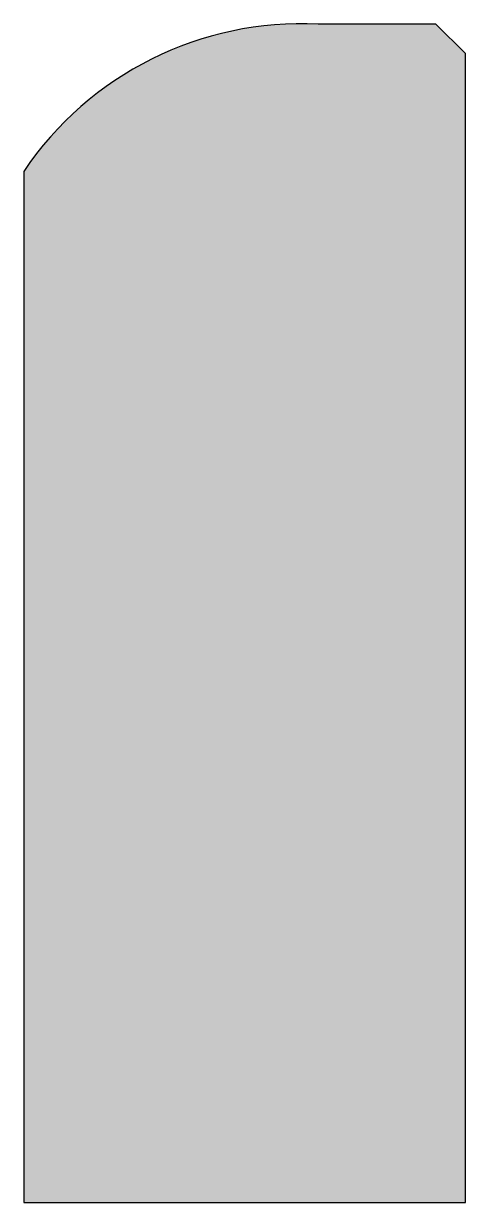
# Model space of a CAD drawing. Header units: metres. Extents: x 0 to 0.15, y -0.35 to 0.05.
import ezdxf

# ---------------------------------------------------------------- set-up
doc = ezdxf.new("R2010")
doc.units = ezdxf.units.M
doc.header["$LTSCALE"] = 0.2

msp = doc.modelspace()

# ---------------------------------------------------------------- hatches: boundary and pattern name
h = msp.add_hatch(color=253)
edge = h.paths.add_edge_path()
edge.add_arc((0.09444, -0.06388), 0.11402, 87.2051, 145.925)
edge.add_line((0, 0), (0, -0.35))
edge.add_line((0, -0.35), (0.15, -0.35))
edge.add_line((0.15, -0.35), (0.15, 0.04))
edge.add_line((0.15, 0.04), (0.14, 0.05))
edge.add_line((0.14, 0.05), (0.1, 0.05))

# ---------------------------------------------------------------- linework, layer by layer
msp.add_lwpolyline([(0.1, 0.05, 0.261972), (0, 0), (0, -0.35), (0.15, -0.35), (0.15, 0.04), (0.14, 0.05)], format="xyb", close=True)

doc.saveas('drawing.dxf')
